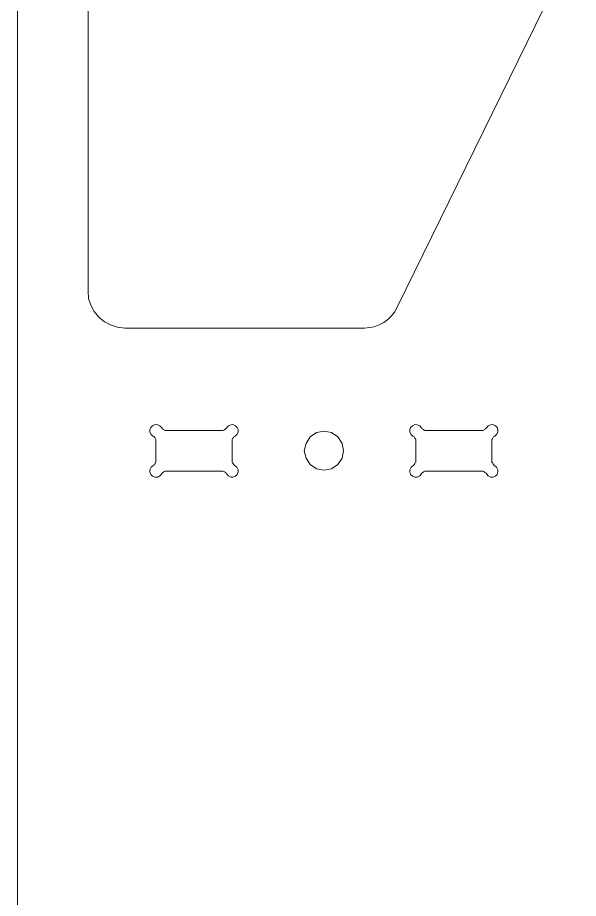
# Model space of a CAD drawing. Header units: inches. Extents: x 0 to 612, y 168 to 624.
# Drawn here: x 4.4 to 49.2, y 244.9 to 315.4 of the extents above; entities that cross this region are included whole.
import ezdxf

# ---------------------------------------------------------------- set-up
doc = ezdxf.new("R2010")
doc.units = ezdxf.units.IN
doc.header["$MEASUREMENT"] = 0
doc.layers.add('Capa 1', color=7, linetype='Continuous')

# ---------------------------------------------------------------- blocks, each defined once
blk = doc.blocks.new('block 1459')
at = {"layer": 'Capa 1', "color": 7, "lineweight": 9, "true_color": 0xffffff}
blk.add_lwpolyline([(37.095, 279.119), (41.453, 279.119)], dxfattribs=at)
blk = doc.blocks.new('block 1652')
at = {"layer": 'Capa 1', "color": 7, "lineweight": 9, "true_color": 0xffffff}
blk.add_lwpolyline([(34.743, 292.229), (49.236, 321.838)], dxfattribs=at)
blk = doc.blocks.new('block 1653')
at = {"layer": 'Capa 1', "color": 7, "lineweight": 9, "true_color": 0xffffff}
blk.add_lwpolyline([(32.114, 290.568), (32.529, 290.604), (32.909, 290.673), (33.29, 290.811), (33.67, 291.019), (33.981, 291.261), (34.293, 291.537), (34.535, 291.849), (34.743, 292.229)], dxfattribs=at)
blk = doc.blocks.new('block 1654')
at = {"layer": 'Capa 1', "color": 7, "lineweight": 9, "true_color": 0xffffff}
blk.add_lwpolyline([(12.951, 290.568), (32.114, 290.568)], dxfattribs=at)
blk = doc.blocks.new('block 1655')
at = {"layer": 'Capa 1', "color": 7, "lineweight": 9, "true_color": 0xffffff}
blk.add_lwpolyline([(10.011, 293.509), (10.045, 292.921), (10.218, 292.402), (10.495, 291.883), (10.875, 291.434), (11.325, 291.053), (11.809, 290.811), (12.363, 290.638), (12.951, 290.568)], dxfattribs=at)
blk = doc.blocks.new('block 1656')
at = {"layer": 'Capa 1', "color": 7, "lineweight": 9, "true_color": 0xffffff}
blk.add_lwpolyline([(10.011, 322.012), (10.011, 293.509)], dxfattribs=at)
blk = doc.blocks.new('block 1732')
at = {"layer": 'Capa 1', "color": 7, "lineweight": 9, "true_color": 0xffffff}
blk.add_lwpolyline([(4.372, 489.947), (4.372, 228.444)], dxfattribs=at)
blk = doc.blocks.new('block 1773')
at = {"layer": 'Capa 1', "color": 7, "lineweight": 9, "true_color": 0xffffff}
blk.add_lwpolyline([(36.645, 278.877), (36.714, 278.946), (36.749, 278.98), (36.783, 279.016), (36.853, 279.05), (36.887, 279.085), (36.957, 279.119), (37.025, 279.119), (37.095, 279.119)], dxfattribs=at)
blk = doc.blocks.new('block 1774')
at = {"layer": 'Capa 1', "color": 7, "lineweight": 9, "true_color": 0xffffff}
blk.add_lwpolyline([(36.645, 278.877), (36.541, 278.739), (36.334, 278.635), (36.161, 278.635), (35.953, 278.704), (35.815, 278.843), (35.746, 279.05), (35.746, 279.223), (35.85, 279.431), (35.988, 279.534)], dxfattribs=at)
blk = doc.blocks.new('block 1775')
at = {"layer": 'Capa 1', "color": 7, "lineweight": 9, "true_color": 0xffffff}
blk.add_lwpolyline([(36.23, 279.984), (36.23, 279.915), (36.23, 279.846), (36.195, 279.776), (36.161, 279.742), (36.126, 279.673), (36.092, 279.638), (36.057, 279.569), (35.988, 279.534)], dxfattribs=at)
blk = doc.blocks.new('block 1776')
at = {"layer": 'Capa 1', "color": 7, "lineweight": 9, "true_color": 0xffffff}
blk.add_lwpolyline([(36.23, 281.506), (36.23, 279.984)], dxfattribs=at)
blk = doc.blocks.new('block 1777')
at = {"layer": 'Capa 1', "color": 7, "lineweight": 9, "true_color": 0xffffff}
blk.add_lwpolyline([(35.988, 281.921), (36.057, 281.887), (36.092, 281.852), (36.126, 281.817), (36.161, 281.748), (36.195, 281.714), (36.23, 281.645), (36.23, 281.575), (36.23, 281.506)], dxfattribs=at)
blk = doc.blocks.new('block 1778')
at = {"layer": 'Capa 1', "color": 7, "lineweight": 9, "true_color": 0xffffff}
blk.add_lwpolyline([(35.988, 281.921), (35.85, 282.06), (35.746, 282.232), (35.746, 282.439), (35.815, 282.612), (35.953, 282.751), (36.161, 282.854), (36.334, 282.82), (36.541, 282.751), (36.645, 282.612)], dxfattribs=at)
blk = doc.blocks.new('block 1779')
at = {"layer": 'Capa 1', "color": 7, "lineweight": 9, "true_color": 0xffffff}
blk.add_lwpolyline([(37.095, 282.371), (37.025, 282.371), (36.957, 282.371), (36.887, 282.405), (36.853, 282.439), (36.783, 282.475), (36.749, 282.509), (36.714, 282.544), (36.645, 282.612)], dxfattribs=at)
blk = doc.blocks.new('block 1780')
at = {"layer": 'Capa 1', "color": 7, "lineweight": 9, "true_color": 0xffffff}
blk.add_lwpolyline([(41.453, 282.371), (37.095, 282.371)], dxfattribs=at)
blk = doc.blocks.new('block 1781')
at = {"layer": 'Capa 1', "color": 7, "lineweight": 9, "true_color": 0xffffff}
blk.add_lwpolyline([(41.903, 282.612), (41.868, 282.544), (41.799, 282.509), (41.764, 282.475), (41.695, 282.439), (41.661, 282.405), (41.591, 282.371), (41.522, 282.371), (41.453, 282.371)], dxfattribs=at)
blk = doc.blocks.new('block 1782')
at = {"layer": 'Capa 1', "color": 7, "lineweight": 9, "true_color": 0xffffff}
blk.add_lwpolyline([(41.903, 282.612), (42.006, 282.751), (42.214, 282.82), (42.387, 282.854), (42.595, 282.751), (42.733, 282.612), (42.802, 282.439), (42.802, 282.232), (42.698, 282.06), (42.56, 281.921)], dxfattribs=at)
blk = doc.blocks.new('block 1783')
at = {"layer": 'Capa 1', "color": 7, "lineweight": 9, "true_color": 0xffffff}
blk.add_lwpolyline([(42.318, 281.506), (42.318, 281.575), (42.318, 281.645), (42.353, 281.714), (42.387, 281.748), (42.421, 281.817), (42.456, 281.852), (42.491, 281.887), (42.56, 281.921)], dxfattribs=at)
blk = doc.blocks.new('block 1784')
at = {"layer": 'Capa 1', "color": 7, "lineweight": 9, "true_color": 0xffffff}
blk.add_lwpolyline([(42.318, 279.984), (42.318, 281.506)], dxfattribs=at)
blk = doc.blocks.new('block 1785')
at = {"layer": 'Capa 1', "color": 7, "lineweight": 9, "true_color": 0xffffff}
blk.add_lwpolyline([(42.56, 279.534), (42.491, 279.569), (42.456, 279.638), (42.421, 279.673), (42.387, 279.742), (42.353, 279.776), (42.318, 279.846), (42.318, 279.915), (42.318, 279.984)], dxfattribs=at)
blk = doc.blocks.new('block 1786')
at = {"layer": 'Capa 1', "color": 7, "lineweight": 9, "true_color": 0xffffff}
blk.add_lwpolyline([(42.56, 279.534), (42.698, 279.431), (42.802, 279.223), (42.802, 279.05), (42.733, 278.843), (42.595, 278.704), (42.387, 278.635), (42.214, 278.635), (42.006, 278.739), (41.903, 278.877)], dxfattribs=at)
blk = doc.blocks.new('block 1787')
at = {"layer": 'Capa 1', "color": 7, "lineweight": 9, "true_color": 0xffffff}
blk.add_lwpolyline([(41.453, 279.119), (41.522, 279.119), (41.591, 279.119), (41.661, 279.085), (41.695, 279.05), (41.764, 279.016), (41.799, 278.98), (41.868, 278.946), (41.903, 278.877)], dxfattribs=at)
blk = doc.blocks.new('block 1966')
at = {"layer": 'Capa 1', "color": 7, "lineweight": 9, "true_color": 0xffffff}
blk.add_lwpolyline([(21.771, 279.534), (21.91, 279.431), (22.013, 279.223), (22.013, 279.05), (21.944, 278.843), (21.806, 278.704), (21.598, 278.635), (21.425, 278.635), (21.252, 278.739), (21.114, 278.877)], dxfattribs=at)
blk = doc.blocks.new('block 1967')
at = {"layer": 'Capa 1', "color": 7, "lineweight": 9, "true_color": 0xffffff}
blk.add_lwpolyline([(20.664, 279.119), (20.733, 279.119), (20.803, 279.119), (20.872, 279.085), (20.941, 279.05), (20.976, 279.016), (21.01, 278.98), (21.08, 278.946), (21.114, 278.877)], dxfattribs=at)
blk = doc.blocks.new('block 1968')
at = {"layer": 'Capa 1', "color": 7, "lineweight": 9, "true_color": 0xffffff}
blk.add_lwpolyline([(16.306, 279.119), (20.664, 279.119)], dxfattribs=at)
blk = doc.blocks.new('block 1969')
at = {"layer": 'Capa 1', "color": 7, "lineweight": 9, "true_color": 0xffffff}
blk.add_lwpolyline([(15.891, 278.877), (15.925, 278.946), (15.96, 278.98), (15.995, 279.016), (16.064, 279.05), (16.099, 279.085), (16.167, 279.119), (16.237, 279.119), (16.306, 279.119)], dxfattribs=at)
blk = doc.blocks.new('block 1970')
at = {"layer": 'Capa 1', "color": 7, "lineweight": 9, "true_color": 0xffffff}
blk.add_lwpolyline([(15.891, 278.877), (15.752, 278.739), (15.58, 278.635), (15.372, 278.635), (15.165, 278.704), (15.026, 278.843), (14.957, 279.05), (14.957, 279.223), (15.061, 279.431), (15.199, 279.534)], dxfattribs=at)
blk = doc.blocks.new('block 1971')
at = {"layer": 'Capa 1', "color": 7, "lineweight": 9, "true_color": 0xffffff}
blk.add_lwpolyline([(15.441, 279.984), (15.441, 279.915), (15.441, 279.846), (15.407, 279.776), (15.372, 279.742), (15.337, 279.673), (15.303, 279.638), (15.268, 279.569), (15.199, 279.534)], dxfattribs=at)
blk = doc.blocks.new('block 1972')
at = {"layer": 'Capa 1', "color": 7, "lineweight": 9, "true_color": 0xffffff}
blk.add_lwpolyline([(15.441, 281.506), (15.441, 279.984)], dxfattribs=at)
blk = doc.blocks.new('block 1973')
at = {"layer": 'Capa 1', "color": 7, "lineweight": 9, "true_color": 0xffffff}
blk.add_lwpolyline([(15.199, 281.921), (15.268, 281.887), (15.303, 281.852), (15.337, 281.817), (15.372, 281.748), (15.407, 281.714), (15.441, 281.645), (15.441, 281.575), (15.441, 281.506)], dxfattribs=at)
blk = doc.blocks.new('block 1974')
at = {"layer": 'Capa 1', "color": 7, "lineweight": 9, "true_color": 0xffffff}
blk.add_lwpolyline([(15.199, 281.921), (15.061, 282.06), (14.957, 282.232), (14.957, 282.439), (15.026, 282.612), (15.165, 282.751), (15.372, 282.854), (15.58, 282.82), (15.752, 282.751), (15.891, 282.612)], dxfattribs=at)
blk = doc.blocks.new('block 1975')
at = {"layer": 'Capa 1', "color": 7, "lineweight": 9, "true_color": 0xffffff}
blk.add_lwpolyline([(16.306, 282.371), (16.237, 282.371), (16.167, 282.371), (16.099, 282.405), (16.064, 282.439), (15.995, 282.475), (15.96, 282.509), (15.925, 282.544), (15.891, 282.612)], dxfattribs=at)
blk = doc.blocks.new('block 1976')
at = {"layer": 'Capa 1', "color": 7, "lineweight": 9, "true_color": 0xffffff}
blk.add_lwpolyline([(20.664, 282.371), (16.306, 282.371)], dxfattribs=at)
blk = doc.blocks.new('block 1977')
at = {"layer": 'Capa 1', "color": 7, "lineweight": 9, "true_color": 0xffffff}
blk.add_lwpolyline([(21.114, 282.612), (21.08, 282.544), (21.01, 282.509), (20.976, 282.475), (20.941, 282.439), (20.872, 282.405), (20.803, 282.371), (20.733, 282.371), (20.664, 282.371)], dxfattribs=at)
blk = doc.blocks.new('block 1978')
at = {"layer": 'Capa 1', "color": 7, "lineweight": 9, "true_color": 0xffffff}
blk.add_lwpolyline([(21.114, 282.612), (21.252, 282.751), (21.425, 282.82), (21.598, 282.854), (21.806, 282.751), (21.944, 282.612), (22.013, 282.439), (22.013, 282.232), (21.91, 282.06), (21.771, 281.921)], dxfattribs=at)
blk = doc.blocks.new('block 1979')
at = {"layer": 'Capa 1', "color": 7, "lineweight": 9, "true_color": 0xffffff}
blk.add_lwpolyline([(21.529, 281.506), (21.529, 281.575), (21.529, 281.645), (21.563, 281.714), (21.598, 281.748), (21.633, 281.817), (21.667, 281.852), (21.737, 281.887), (21.771, 281.921)], dxfattribs=at)
blk = doc.blocks.new('block 1980')
at = {"layer": 'Capa 1', "color": 7, "lineweight": 9, "true_color": 0xffffff}
blk.add_lwpolyline([(21.529, 279.984), (21.529, 281.506)], dxfattribs=at)
blk = doc.blocks.new('block 1981')
at = {"layer": 'Capa 1', "color": 7, "lineweight": 9, "true_color": 0xffffff}
blk.add_lwpolyline([(21.771, 279.534), (21.737, 279.569), (21.667, 279.638), (21.633, 279.673), (21.598, 279.742), (21.563, 279.776), (21.529, 279.846), (21.529, 279.915), (21.529, 279.984)], dxfattribs=at)
blk = doc.blocks.new('block 2238')
at = {"layer": 'Capa 1', "color": 7, "lineweight": 9, "true_color": 0xffffff}
blk.add_lwpolyline([(27.306, 280.745), (27.444, 281.333), (27.79, 281.852), (28.274, 282.198), (28.897, 282.302), (29.485, 282.198), (30.004, 281.852), (30.35, 281.333), (30.454, 280.745), (30.35, 280.157), (30.004, 279.638), (29.485, 279.292), (28.897, 279.188), (28.274, 279.292), (27.79, 279.638), (27.444, 280.157), (27.306, 280.745)], dxfattribs=at)

msp = doc.modelspace()

# ---------------------------------------------------------------- block references
at = {"layer": 'Capa 1'}
for name in ['block 1732', 'block 1656', 'block 1652', 'block 1655', 'block 1653', 'block 1654', 'block 1974', 'block 1975', 'block 1977', 'block 1978', 'block 1778', 'block 1779', 'block 1781', 'block 1782', 'block 1973', 'block 1976', 'block 1979', 'block 2238', 'block 1777', 'block 1780', 'block 1783', 'block 1972', 'block 1980', 'block 1776', 'block 1784', 'block 1971', 'block 1981', 'block 1775', 'block 1785', 'block 1970', 'block 1969', 'block 1968', 'block 1967', 'block 1966', 'block 1774', 'block 1773', 'block 1459', 'block 1787', 'block 1786']:
    msp.add_blockref(name, (0, 0), dxfattribs=at)

doc.saveas('drawing.dxf')
